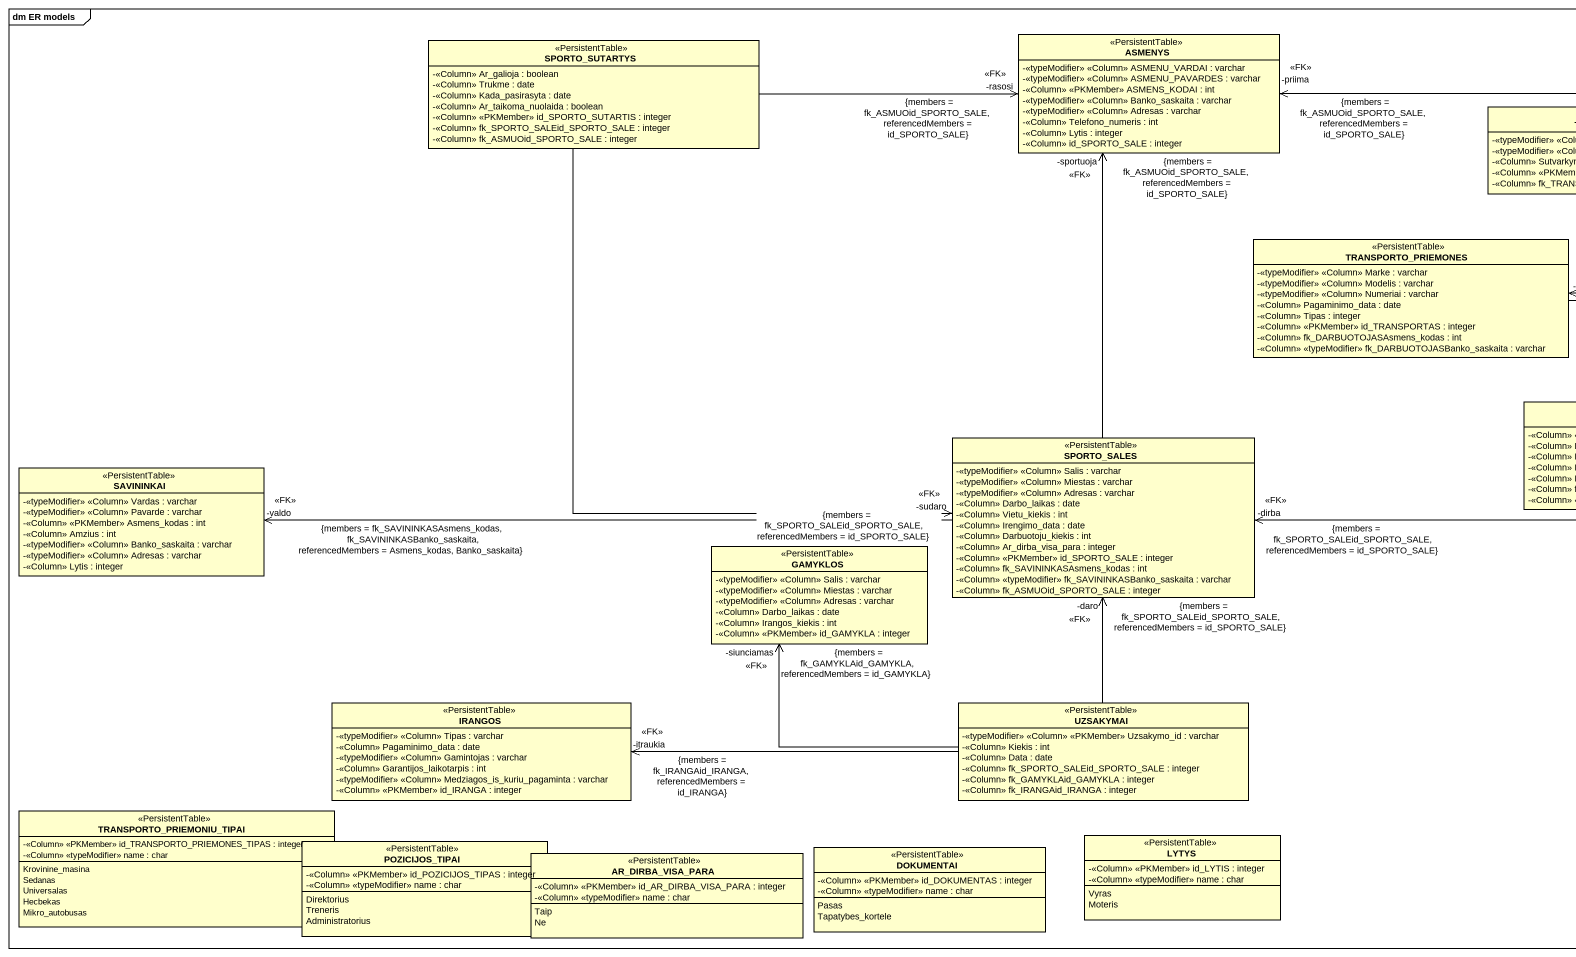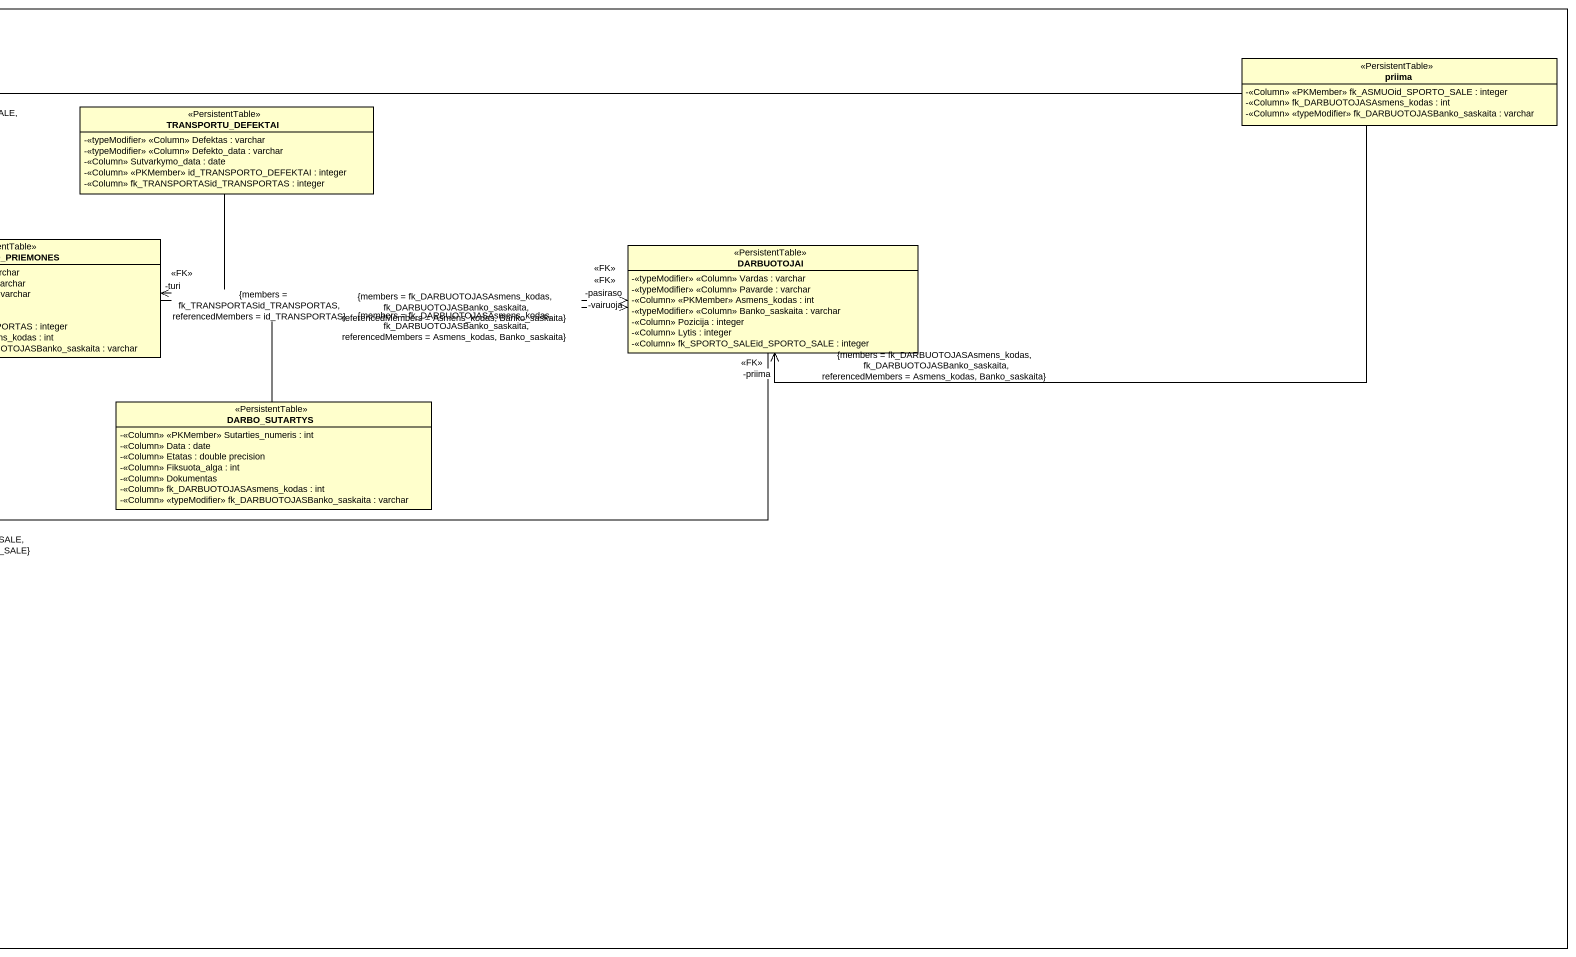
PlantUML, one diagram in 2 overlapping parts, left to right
@startuml
mainframe dm ER models
hide circle
hide empty members
skinparam classAttributeIconSize 0
class SPORTO_SUTARTYS <<PersistentTable>> {
  -<<Column>> Ar_galioja : boolean
  -<<Column>> Trukme : date
  -<<Column>> Kada_pasirasyta : date
  -<<Column>> Ar_taikoma_nuolaida : boolean
  -<<Column>> <<PKMember>> id_SPORTO_SUTARTIS : integer
  -<<Column>> fk_SPORTO_SALEid_SPORTO_SALE : integer
  -<<Column>> fk_ASMUOid_SPORTO_SALE : integer
}
class ASMENYS <<PersistentTable>> {
  -<<typeModifier>> <<Column>> ASMENU_VARDAI : varchar
  -<<typeModifier>> <<Column>> ASMENU_PAVARDES : varchar
  -<<Column>> <<PKMember>> ASMENS_KODAI : int
  -<<typeModifier>> <<Column>> Banko_saskaita : varchar
  -<<typeModifier>> <<Column>> Adresas : varchar
  -<<Column>> Telefono_numeris : int
  -<<Column>> Lytis : integer
  -<<Column>> id_SPORTO_SALE : integer
}
class priima <<PersistentTable>> {
  -<<Column>> <<PKMember>> fk_ASMUOid_SPORTO_SALE : integer
  -<<Column>> fk_DARBUOTOJASAsmens_kodas : int
  -<<Column>> <<typeModifier>> fk_DARBUOTOJASBanko_saskaita : varchar
}
class TRANSPORTU_DEFEKTAI <<PersistentTable>> {
  -<<typeModifier>> <<Column>> Defektas : varchar
  -<<typeModifier>> <<Column>> Defekto_data : varchar
  -<<Column>> Sutvarkymo_data : date
  -<<Column>> <<PKMember>> id_TRANSPORTO_DEFEKTAI : integer
  -<<Column>> fk_TRANSPORTASid_TRANSPORTAS : integer
}
class TRANSPORTO_PRIEMONES <<PersistentTable>> {
  -<<typeModifier>> <<Column>> Marke : varchar
  -<<typeModifier>> <<Column>> Modelis : varchar
  -<<typeModifier>> <<Column>> Numeriai : varchar
  -<<Column>> Pagaminimo_data : date
  -<<Column>> Tipas : integer
  -<<Column>> <<PKMember>> id_TRANSPORTAS : integer
  -<<Column>> fk_DARBUOTOJASAsmens_kodas : int
  -<<Column>> <<typeModifier>> fk_DARBUOTOJASBanko_saskaita : varchar
}
class DARBUOTOJAI <<PersistentTable>> {
  -<<typeModifier>> <<Column>> Vardas : varchar
  -<<typeModifier>> <<Column>> Pavarde : varchar
  -<<Column>> <<PKMember>> Asmens_kodas : int
  -<<typeModifier>> <<Column>> Banko_saskaita : varchar
  -<<Column>> Pozicija : integer
  -<<Column>> Lytis : integer
  -<<Column>> fk_SPORTO_SALEid_SPORTO_SALE : integer
}
class DARBO_SUTARTYS <<PersistentTable>> {
  -<<Column>> <<PKMember>> Sutarties_numeris : int
  -<<Column>> Data : date
  -<<Column>> Etatas : double precision
  -<<Column>> Fiksuota_alga : int
  -<<Column>> Dokumentas
  -<<Column>> fk_DARBUOTOJASAsmens_kodas : int
  -<<Column>> <<typeModifier>> fk_DARBUOTOJASBanko_saskaita : varchar
}
class SAVININKAI <<PersistentTable>> {
  -<<typeModifier>> <<Column>> Vardas : varchar
  -<<typeModifier>> <<Column>> Pavarde : varchar
  -<<Column>> <<PKMember>> Asmens_kodas : int
  -<<Column>> Amzius : int
  -<<typeModifier>> <<Column>> Banko_saskaita : varchar
  -<<typeModifier>> <<Column>> Adresas : varchar
  -<<Column>> Lytis : integer
}
class SPORTO_SALES <<PersistentTable>> {
  -<<typeModifier>> <<Column>> Salis : varchar
  -<<typeModifier>> <<Column>> Miestas : varchar
  -<<typeModifier>> <<Column>> Adresas : varchar
  -<<Column>> Darbo_laikas : date
  -<<Column>> Vietu_kiekis : int
  -<<Column>> Irengimo_data : date
  -<<Column>> Darbuotoju_kiekis : int
  -<<Column>> Ar_dirba_visa_para : integer
  -<<Column>> <<PKMember>> id_SPORTO_SALE : integer
  -<<Column>> fk_SAVININKASAsmens_kodas : int
  -<<Column>> <<typeModifier>> fk_SAVININKASBanko_saskaita : varchar
  -<<Column>> fk_ASMUOid_SPORTO_SALE : integer
}
class GAMYKLOS <<PersistentTable>> {
  -<<typeModifier>> <<Column>> Salis : varchar
  -<<typeModifier>> <<Column>> Miestas : varchar
  -<<typeModifier>> <<Column>> Adresas : varchar
  -<<Column>> Darbo_laikas : date
  -<<Column>> Irangos_kiekis : int
  -<<Column>> <<PKMember>> id_GAMYKLA : integer
}
class IRANGOS <<PersistentTable>> {
  -<<typeModifier>> <<Column>> Tipas : varchar
  -<<Column>> Pagaminimo_data : date
  -<<typeModifier>> <<Column>> Gamintojas : varchar
  -<<Column>> Garantijos_laikotarpis : int
  -<<typeModifier>> <<Column>> Medziagos_is_kuriu_pagaminta : varchar
  -<<Column>> <<PKMember>> id_IRANGA : integer
}
class UZSAKYMAI <<PersistentTable>> {
  -<<typeModifier>> <<Column>> <<PKMember>> Uzsakymo_id : varchar
  -<<Column>> Kiekis : int
  -<<Column>> Data : date
  -<<Column>> fk_SPORTO_SALEid_SPORTO_SALE : integer
  -<<Column>> fk_GAMYKLAid_GAMYKLA : integer
  -<<Column>> fk_IRANGAid_IRANGA : integer
}
enum TRANSPORTO_PRIEMONIU_TIPAI <<PersistentTable>> {
  -<<Column>> <<PKMember>> id_TRANSPORTO_PRIEMONES_TIPAS : integer
  -<<Column>> <<typeModifier>> name : char
  Krovinine_masina
  Sedanas
  Universalas
  Hecbekas
  Mikro_autobusas
}
enum POZICIJOS_TIPAI <<PersistentTable>> {
  -<<Column>> <<PKMember>> id_POZICIJOS_TIPAS : integer
  -<<Column>> <<typeModifier>> name : char
  Direktorius
  Treneris
  Administratorius
}
enum AR_DIRBA_VISA_PARA <<PersistentTable>> {
  -<<Column>> <<PKMember>> id_AR_DIRBA_VISA_PARA : integer
  -<<Column>> <<typeModifier>> name : char
  Taip
  Ne
}
enum DOKUMENTAI <<PersistentTable>> {
  -<<Column>> <<PKMember>> id_DOKUMENTAS : integer
  -<<Column>> <<typeModifier>> name : char
  Pasas
  Tapatybes_kortele
}
enum LYTYS <<PersistentTable>> {
  -<<Column>> <<PKMember>> id_LYTIS : integer
  -<<Column>> <<typeModifier>> name : char
  Vyras
  Moteris
}
SPORTO_SUTARTYS -right-> "-rasosi\n<<FK>>\n{members = fk_ASMUOid_SPORTO_SALE, referencedMembers = id_SPORTO_SALE}" ASMENYS
SPORTO_SUTARTYS --> "-sudaro\n<<FK>>\n{members = fk_SPORTO_SALEid_SPORTO_SALE, referencedMembers = id_SPORTO_SALE}" SPORTO_SALES
priima -left-> "-priima\n<<FK>>\n{members = fk_ASMUOid_SPORTO_SALE, referencedMembers = id_SPORTO_SALE}" ASMENYS
priima -left-> "-priima\n<<FK>>\n{members = fk_DARBUOTOJASAsmens_kodas, fk_DARBUOTOJASBanko_saskaita, referencedMembers = Asmens_kodas, Banko_saskaita}" DARBUOTOJAI
TRANSPORTU_DEFEKTAI --> "-turi\n<<FK>>\n{members = fk_TRANSPORTASid_TRANSPORTAS, referencedMembers = id_TRANSPORTAS}" TRANSPORTO_PRIEMONES
TRANSPORTO_PRIEMONES -right-> "-vairuoja\n<<FK>>\n{members = fk_DARBUOTOJASAsmens_kodas, fk_DARBUOTOJASBanko_saskaita, referencedMembers = Asmens_kodas, Banko_saskaita}" DARBUOTOJAI
DARBUOTOJAI -left-> "-dirba\n<<FK>>\n{members = fk_SPORTO_SALEid_SPORTO_SALE, referencedMembers = id_SPORTO_SALE}" SPORTO_SALES
DARBO_SUTARTYS -right-> "-pasiraso\n<<FK>>\n{members = fk_DARBUOTOJASAsmens_kodas, fk_DARBUOTOJASBanko_saskaita, referencedMembers = Asmens_kodas, Banko_saskaita}" DARBUOTOJAI
SPORTO_SALES -up-> "-sportuoja\n<<FK>>\n{members = fk_ASMUOid_SPORTO_SALE, referencedMembers = id_SPORTO_SALE}" ASMENYS
SPORTO_SALES -left-> "-valdo\n<<FK>>\n{members = fk_SAVININKASAsmens_kodas, fk_SAVININKASBanko_saskaita, referencedMembers = Asmens_kodas, Banko_saskaita}" SAVININKAI
UZSAKYMAI -up-> "-daro\n<<FK>>\n{members = fk_SPORTO_SALEid_SPORTO_SALE, referencedMembers = id_SPORTO_SALE}" SPORTO_SALES
UZSAKYMAI -left-> "-siunciamas\n<<FK>>\n{members = fk_GAMYKLAid_GAMYKLA, referencedMembers = id_GAMYKLA}" GAMYKLOS
UZSAKYMAI -left-> "-itraukia\n<<FK>>\n{members = fk_IRANGAid_IRANGA, referencedMembers = id_IRANGA}" IRANGOS
@enduml
